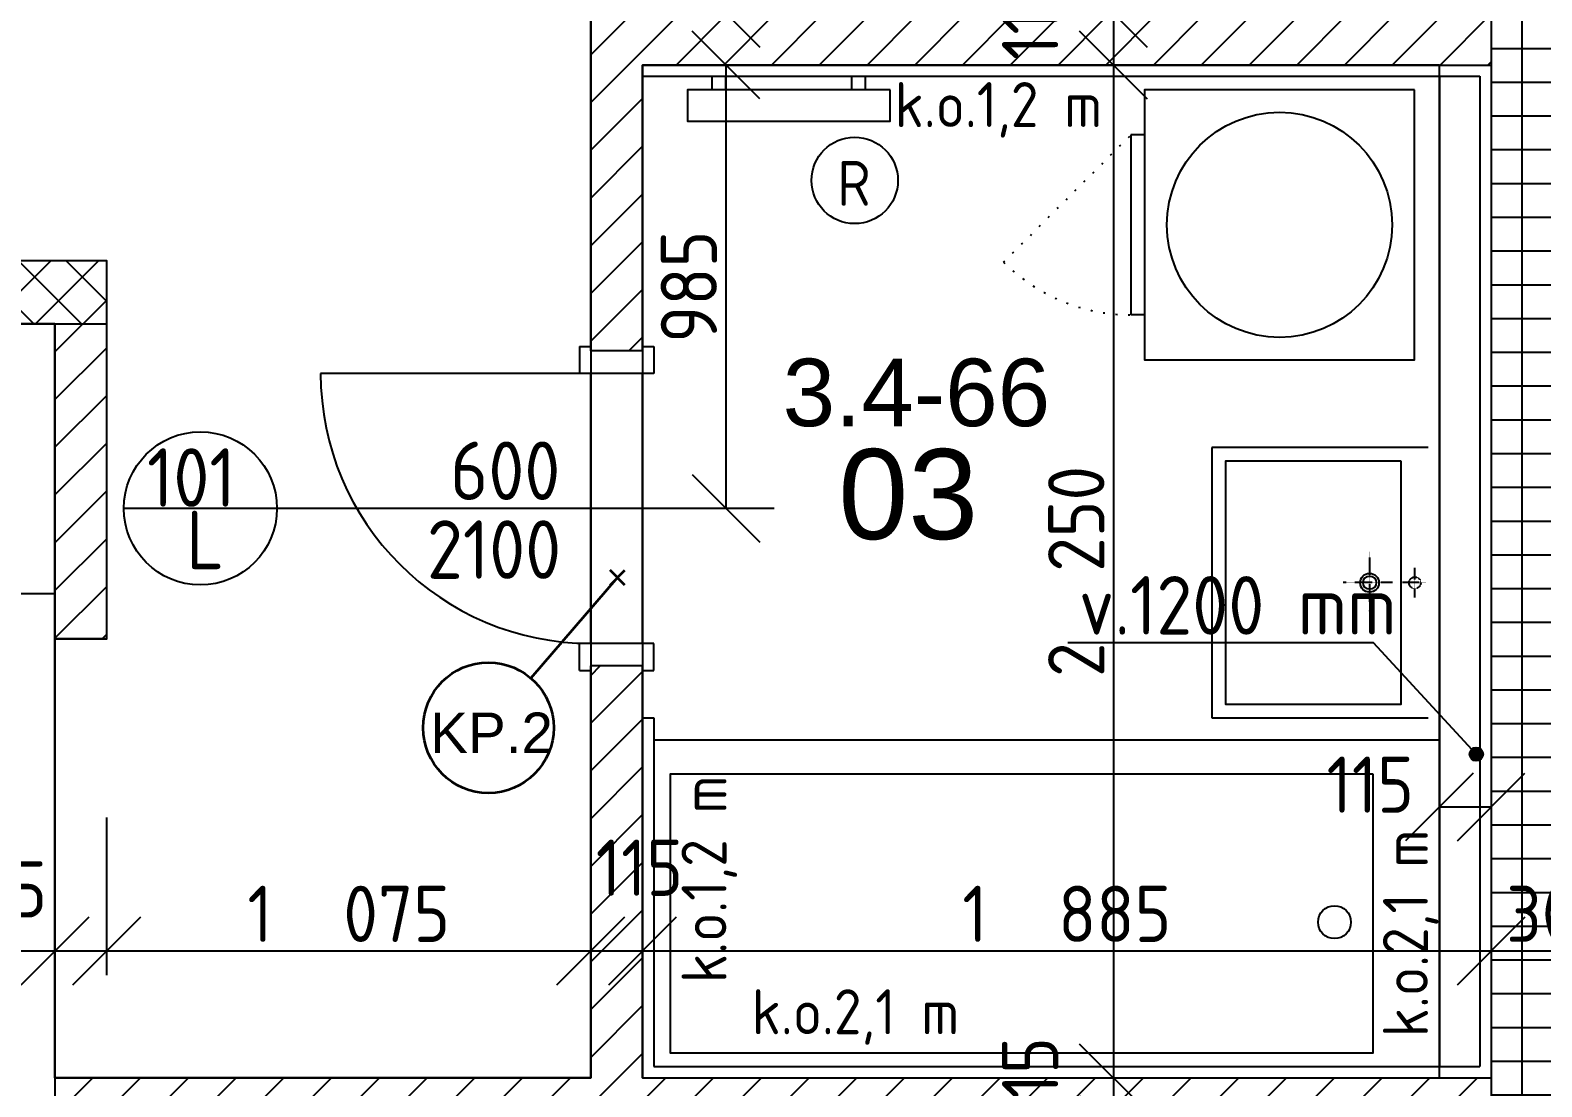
# Model space of a CAD drawing. Extents: x 4511820 to 5180432, y -1526536 to -944957.
# Drawn here: x 5139437 to 5142795, y -1118079 to -1115732 of the extents above; entities that cross this region are included whole.
import ezdxf

# ---------------------------------------------------------------- set-up
doc = ezdxf.new("R2010")
doc.units = 0
doc.header["$MEASUREMENT"] = 0
doc.linetypes.add('ACAD_ISO07W100', pattern=[3.5, 0.5, -3])
doc.linetypes.add('DASHED', pattern=[0.75, 0.5, -0.25])
doc.layers.get('0').update_dxf_attribs({"linetype": 'CONTINUOUS'})
doc.layers.get('Defpoints').update_dxf_attribs({"color": 61, "linetype": 'CONTINUOUS'})
for name, color, linetype in [('DVERE', 45, 'CONTINUOUS'), ('KÓTY', 4, 'CONTINUOUS'), ('MÚRY', 1, 'CONTINUOUS'), ('Plochy', 41, 'CONTINUOUS'), ('POPIS', 7, 'CONTINUOUS'), ('TENKÁ', 7, 'CONTINUOUS'), ('Z-Kúrenie', 101, 'CONTINUOUS'), ('ZARIADENIE1', 145, 'CONTINUOUS'), ('ZARIADOVACIE', 144, 'CONTINUOUS'), ('ŠRAFY', 82, 'CONTINUOUS')]:
    doc.layers.add(name, color=color, linetype=linetype)
doc.layers.add('preklady', color=74, linetype='CONTINUOUS', lineweight=35)
doc.styles.add('ARIAL', font='arial.ttf')
doc.styles.add('STYLE1', font='isocp.shx')
doc.dimstyles.new('STANDARD-50', dxfattribs={"dimtxt": 125, "dimasz": 150, "dimexe": 10, "dimexo": 200, "dimgap": 20, "dimtad": 1, "dimdsep": 46, "dimlunit": 6, "dimtxsty": 'STYLE1', "dimblk1": 'OBLIQUE', "dimblk2": 'OBLIQUE', "dimsah": 1, "dimcen": 2.5, "dimse1": 1, "dimse2": 1, "dimadec": 0, "dimazin": 0, "dimtfac": 1, "dimtmove": 1, "dimatfit": 3, "dimldrblk": 'OBLIQUE', "dimfxl": 1, "dimtolj": 1, "dimtzin": 0, "dimarcsym": 0})
pattern_1 = [(45, (515270.5, 303822), (-53.0330086, 53.0330086), [])]

# ---------------------------------------------------------------- blocks, each defined once
blk = doc.blocks.new('pračka')
at = {"layer": 'ZARIADENIE1', "color": 8, "linetype": 'ACAD_ISO07W100', "ltscale": 8}
blk.add_line((4536136.9, -1117296.3), (4536419.7, -1117579.2), dxfattribs=at)
at = {"layer": 'ZARIADENIE1', "color": 8}
for p, q in [((4536419.7, -1117579.2), (4536019.7, -1117579.2)), ((4536019.7, -1117609.2), (4536019.7, -1117579.2)), ((4536419.7, -1117609.2), (4536419.7, -1117579.2))]:
    blk.add_line(p, q, dxfattribs=at)
blk.add_lwpolyline([(4536519.7, -1118209.2), (4536519.7, -1117609.2), (4535919.7, -1117609.2), (4535919.7, -1118209.2)], close=True, dxfattribs=at)
blk.add_circle((4536219.7, -1117909.2), 250, dxfattribs=at)
at = {"layer": 'ZARIADENIE1', "color": 8, "linetype": 'ACAD_ISO07W100', "ltscale": 8}
blk.add_arc((4536419.7, -1117579.2), 400, 135, 180, dxfattribs=at)
blk = doc.blocks.new('_OBLIQUE')
at = {"color": 0, "linetype": 'ByBlock'}
blk.add_line((-0.5, -0.5), (0.5, 0.5), dxfattribs=at)
blk = doc.blocks.new('*D18017')
at = {"layer": 'Defpoints', "color": 0}
for p in [(5136342.5, -1116384.2), (5139492.5, -1116384.2), (5139492.5, -1117777.5)]:
    blk.add_point(p, dxfattribs=at)
at = {"layer": 'KÓTY', "color": 0, "lineweight": -2}
blk.add_line((5136342.5, -1117777.5), (5139492.5, -1117777.5), dxfattribs=at)
at = {"layer": 'KÓTY', "color": 0, "linetype": 'ByBlock', "lineweight": -2, "xscale": 150, "yscale": 150, "zscale": 150, "rotation": 180}
blk.add_blockref('_OBLIQUE', (5136342.5, -1117777.5), dxfattribs=at)
at = {"layer": 'KÓTY', "color": 0, "linetype": 'ByBlock', "lineweight": -2, "xscale": 150, "yscale": 150, "zscale": 150}
blk.add_blockref('_OBLIQUE', (5139492.5, -1117777.5), dxfattribs=at)
at = {"layer": 'KÓTY', "color": 0, "insert": (5137917.5, -1117695), "char_height": 125, "attachment_point": 5, "style": 'STYLE1'}
blk.add_mtext('\\A1;3ﾠ150', dxfattribs=at)
blk = doc.blocks.new('*D18018')
at = {"layer": 'Defpoints', "color": 0}
for p in [(5139492.5, -1117084.2), (5139607.5, -1117084.2), (5139607.5, -1117777.5)]:
    blk.add_point(p, dxfattribs=at)
at = {"layer": 'KÓTY', "color": 0, "lineweight": -2}
blk.add_line((5139492.5, -1117777.5), (5139607.5, -1117777.5), dxfattribs=at)
at = {"layer": 'KÓTY', "color": 0, "linetype": 'ByBlock', "lineweight": -2, "xscale": 150, "yscale": 150, "zscale": 150, "rotation": 180}
blk.add_blockref('_OBLIQUE', (5139492.5, -1117777.5), dxfattribs=at)
at = {"layer": 'KÓTY', "color": 0, "linetype": 'ByBlock', "lineweight": -2, "xscale": 150, "yscale": 150, "zscale": 150}
blk.add_blockref('_OBLIQUE', (5139607.5, -1117777.5), dxfattribs=at)
at = {"layer": 'KÓTY', "color": 0, "insert": (5139378, -1117640.5), "char_height": 125, "attachment_point": 5, "style": 'STYLE1'}
blk.add_mtext('\\A1;115', dxfattribs=at)
blk = doc.blocks.new('*D18019')
at = {"layer": 'Defpoints', "color": 0}
for p in [(5139607.5, -1117084.2), (5140682.5, -1117777.5), (5140682.5, -1117777.5)]:
    blk.add_point(p, dxfattribs=at)
at = {"layer": 'KÓTY', "color": 0, "lineweight": -2}
blk.add_line((5139607.5, -1117777.5), (5140682.5, -1117777.5), dxfattribs=at)
at = {"layer": 'KÓTY', "color": 0, "linetype": 'ByBlock', "lineweight": -2, "xscale": 150, "yscale": 150, "zscale": 150, "rotation": 180}
blk.add_blockref('_OBLIQUE', (5139607.5, -1117777.5), dxfattribs=at)
at = {"layer": 'KÓTY', "color": 0, "linetype": 'ByBlock', "lineweight": -2, "xscale": 150, "yscale": 150, "zscale": 150}
blk.add_blockref('_OBLIQUE', (5140682.5, -1117777.5), dxfattribs=at)
at = {"layer": 'KÓTY', "color": 0, "insert": (5140145, -1117695), "char_height": 125, "attachment_point": 5, "style": 'STYLE1'}
blk.add_mtext('\\A1;1ﾠ075', dxfattribs=at)
blk = doc.blocks.new('*D18020')
at = {"layer": 'Defpoints', "color": 0}
for p in [(5140682.5, -1117777.5), (5140797.5, -1117777.5), (5140797.5, -1117777.5)]:
    blk.add_point(p, dxfattribs=at)
at = {"layer": 'KÓTY', "color": 0, "lineweight": -2}
blk.add_line((5140682.5, -1117777.5), (5140797.5, -1117777.5), dxfattribs=at)
at = {"layer": 'KÓTY', "color": 0, "linetype": 'ByBlock', "lineweight": -2, "xscale": 150, "yscale": 150, "zscale": 150, "rotation": 180}
blk.add_blockref('_OBLIQUE', (5140682.5, -1117777.5), dxfattribs=at)
at = {"layer": 'KÓTY', "color": 0, "linetype": 'ByBlock', "lineweight": -2, "xscale": 150, "yscale": 150, "zscale": 150}
blk.add_blockref('_OBLIQUE', (5140797.5, -1117777.5), dxfattribs=at)
at = {"layer": 'KÓTY', "color": 0, "insert": (5140790.8, -1117592.5), "char_height": 125, "attachment_point": 5, "style": 'STYLE1'}
blk.add_mtext('\\A1;115', dxfattribs=at)
blk = doc.blocks.new('*D18021')
at = {"layer": 'Defpoints', "color": 0}
for p in [(5140797.5, -1117777.5), (5142682.5, -1117777.5), (5142682.5, -1117777.5)]:
    blk.add_point(p, dxfattribs=at)
at = {"layer": 'KÓTY', "color": 0, "lineweight": -2}
blk.add_line((5140797.5, -1117777.5), (5142682.5, -1117777.5), dxfattribs=at)
at = {"layer": 'KÓTY', "color": 0, "linetype": 'ByBlock', "lineweight": -2, "xscale": 150, "yscale": 150, "zscale": 150, "rotation": 180}
blk.add_blockref('_OBLIQUE', (5140797.5, -1117777.5), dxfattribs=at)
at = {"layer": 'KÓTY', "color": 0, "linetype": 'ByBlock', "lineweight": -2, "xscale": 150, "yscale": 150, "zscale": 150}
blk.add_blockref('_OBLIQUE', (5142682.5, -1117777.5), dxfattribs=at)
at = {"layer": 'KÓTY', "color": 0, "insert": (5141740, -1117695), "char_height": 125, "attachment_point": 5, "style": 'STYLE1'}
blk.add_mtext('\\A1;1ﾠ885', dxfattribs=at)
blk = doc.blocks.new('*D18022')
at = {"layer": 'Defpoints', "color": 0}
for p in [(5142682.5, -1117777.5), (5142982.5, -1117777.5), (5142982.5, -1117777.5)]:
    blk.add_point(p, dxfattribs=at)
at = {"layer": 'KÓTY', "color": 0, "lineweight": -2}
blk.add_line((5142682.5, -1117777.5), (5142982.5, -1117777.5), dxfattribs=at)
at = {"layer": 'KÓTY', "color": 0, "linetype": 'ByBlock', "lineweight": -2, "xscale": 150, "yscale": 150, "zscale": 150, "rotation": 180}
blk.add_blockref('_OBLIQUE', (5142682.5, -1117777.5), dxfattribs=at)
at = {"layer": 'KÓTY', "color": 0, "linetype": 'ByBlock', "lineweight": -2, "xscale": 150, "yscale": 150, "zscale": 150}
blk.add_blockref('_OBLIQUE', (5142982.5, -1117777.5), dxfattribs=at)
at = {"layer": 'KÓTY', "color": 0, "insert": (5142832.5, -1117695), "char_height": 125, "attachment_point": 5, "style": 'STYLE1'}
blk.add_mtext('\\A1;300', dxfattribs=at)
blk = doc.blocks.new('*D18037')
at = {"layer": 'Defpoints', "color": 0}
for p in [(5142567.5, -1116844.2), (5142682.5, -1116844.2), (5142682.5, -1117457.5)]:
    blk.add_point(p, dxfattribs=at)
at = {"layer": 'KÓTY', "color": 0, "lineweight": -2}
blk.add_line((5142567.5, -1117457.5), (5142682.5, -1117457.5), dxfattribs=at)
at = {"layer": 'KÓTY', "color": 0, "linetype": 'ByBlock', "lineweight": -2, "xscale": 150, "yscale": 150, "zscale": 150, "rotation": 180}
blk.add_blockref('_OBLIQUE', (5142567.5, -1117457.5), dxfattribs=at)
at = {"layer": 'KÓTY', "color": 0, "linetype": 'ByBlock', "lineweight": -2, "xscale": 150, "yscale": 150, "zscale": 150}
blk.add_blockref('_OBLIQUE', (5142682.5, -1117457.5), dxfattribs=at)
at = {"layer": 'KÓTY', "color": 0, "insert": (5142414, -1117408), "char_height": 125, "attachment_point": 5, "style": 'STYLE1'}
blk.add_mtext('\\A1;115', dxfattribs=at)
blk = doc.blocks.new('*D18038')
at = {"layer": 'Defpoints', "color": 0}
for p in [(5142167.5, -1114694.2), (5141843.5, -1115694.2), (5142167.5, -1115694.2)]:
    blk.add_point(p, dxfattribs=at)
at = {"layer": 'KÓTY', "color": 0, "lineweight": -2}
blk.add_line((5141843.5, -1114694.2), (5141843.5, -1115694.2), dxfattribs=at)
at = {"layer": 'KÓTY', "color": 0, "linetype": 'ByBlock', "lineweight": -2, "xscale": 150, "yscale": 150, "zscale": 150}
for p, rotation in [((5141843.5, -1114694.2), 90), ((5141843.5, -1115694.2), 270)]:
    blk.add_blockref('_OBLIQUE', p, dxfattribs=dict(at, rotation=rotation))
at = {"layer": 'KÓTY', "color": 0, "insert": (5141761, -1115194.2), "char_height": 125, "attachment_point": 5, "rotation": 90, "style": 'STYLE1'}
blk.add_mtext('\\A1;1ﾠ000', dxfattribs=at)
blk = doc.blocks.new('*D18052')
at = {"layer": 'Defpoints', "color": 0}
for p in [(5140797.5, -1115094.2), (5140797.5, -1115694.2), (5140983, -1115694.2)]:
    blk.add_point(p, dxfattribs=at)
at = {"layer": 'KÓTY', "color": 0, "lineweight": -2}
blk.add_line((5140983, -1115094.2), (5140983, -1115694.2), dxfattribs=at)
at = {"layer": 'KÓTY', "color": 0, "linetype": 'ByBlock', "lineweight": -2, "xscale": 150, "yscale": 150, "zscale": 150}
for p, rotation in [((5140983, -1115094.2), 90), ((5140983, -1115694.2), 270)]:
    blk.add_blockref('_OBLIQUE', p, dxfattribs=dict(at, rotation=rotation))
at = {"layer": 'KÓTY', "color": 0, "insert": (5140900.5, -1115394.2), "char_height": 125, "attachment_point": 5, "rotation": 90, "style": 'STYLE1'}
blk.add_mtext('\\A1;600', dxfattribs=at)
blk = doc.blocks.new('*D18053')
at = {"layer": 'Defpoints', "color": 0}
for p in [(5140983, -1115809.2), (5141090.2, -1115809.2), (5141090.2, -1116794.2)]:
    blk.add_point(p, dxfattribs=at)
at = {"layer": 'KÓTY', "color": 0, "lineweight": -2}
blk.add_line((5140983, -1116794.2), (5140983, -1115809.2), dxfattribs=at)
at = {"layer": 'KÓTY', "color": 0, "linetype": 'ByBlock', "lineweight": -2, "xscale": 150, "yscale": 150, "zscale": 150}
for p, rotation in [((5140983, -1115809.2), 90), ((5140983, -1116794.2), 270)]:
    blk.add_blockref('_OBLIQUE', p, dxfattribs=dict(at, rotation=rotation))
at = {"layer": 'KÓTY', "color": 0, "insert": (5140900.5, -1116301.7), "char_height": 125, "attachment_point": 5, "rotation": 90, "style": 'STYLE1'}
blk.add_mtext('\\A1;985', dxfattribs=at)
blk = doc.blocks.new('*D18054')
at = {"layer": 'Defpoints', "color": 0}
for p in [(5142682.5, -1115694.2), (5141843.5, -1115809.2), (5142682.5, -1115809.2)]:
    blk.add_point(p, dxfattribs=at)
at = {"layer": 'KÓTY', "color": 0, "lineweight": -2}
blk.add_line((5141843.5, -1115694.2), (5141843.5, -1115809.2), dxfattribs=at)
at = {"layer": 'KÓTY', "color": 0, "linetype": 'ByBlock', "lineweight": -2, "xscale": 150, "yscale": 150, "zscale": 150}
for p, rotation in [((5141843.5, -1115694.2), 90), ((5141843.5, -1115809.2), 270)]:
    blk.add_blockref('_OBLIQUE', p, dxfattribs=dict(at, rotation=rotation))
at = {"layer": 'KÓTY', "color": 0, "insert": (5141658.5, -1115700.9), "char_height": 125, "attachment_point": 5, "rotation": 90, "style": 'STYLE1'}
blk.add_mtext('\\A1;115', dxfattribs=at)
blk = doc.blocks.new('*D18055')
at = {"layer": 'Defpoints', "color": 0}
for p in [(5142682.5, -1115809.2), (5141843.5, -1118059.2), (5142682.5, -1118059.2)]:
    blk.add_point(p, dxfattribs=at)
at = {"layer": 'KÓTY', "color": 0, "lineweight": -2}
blk.add_line((5141843.5, -1115809.2), (5141843.5, -1118059.2), dxfattribs=at)
at = {"layer": 'KÓTY', "color": 0, "linetype": 'ByBlock', "lineweight": -2, "xscale": 150, "yscale": 150, "zscale": 150}
for p, rotation in [((5141843.5, -1115809.2), 90), ((5141843.5, -1118059.2), 270)]:
    blk.add_blockref('_OBLIQUE', p, dxfattribs=dict(at, rotation=rotation))
at = {"layer": 'KÓTY', "color": 0, "insert": (5141761, -1116934.2), "char_height": 125, "attachment_point": 5, "rotation": 90, "style": 'STYLE1'}
blk.add_mtext('\\A1;2ﾠ250', dxfattribs=at)
blk = doc.blocks.new('*D18056')
at = {"layer": 'Defpoints', "color": 0}
for p in [(5142682.5, -1118059.2), (5141843.5, -1118174.2), (5142682.5, -1118174.2)]:
    blk.add_point(p, dxfattribs=at)
at = {"layer": 'KÓTY', "color": 0, "lineweight": -2}
blk.add_line((5141843.5, -1118059.2), (5141843.5, -1118174.2), dxfattribs=at)
at = {"layer": 'KÓTY', "color": 0, "linetype": 'ByBlock', "lineweight": -2, "xscale": 150, "yscale": 150, "zscale": 150}
for p, rotation in [((5141843.5, -1118059.2), 90), ((5141843.5, -1118174.2), 270)]:
    blk.add_blockref('_OBLIQUE', p, dxfattribs=dict(at, rotation=rotation))
at = {"layer": 'KÓTY', "color": 0, "insert": (5141658.5, -1118065.9), "char_height": 125, "attachment_point": 5, "rotation": 90, "style": 'STYLE1'}
blk.add_mtext('\\A1;115', dxfattribs=at)

msp = doc.modelspace()

# ---------------------------------------------------------------- hatches: boundary and pattern name
at = {"layer": 'KÓTY'}
h = msp.add_hatch(color=256, dxfattribs=at)
h.dxf.hatch_style = 1
h.paths.add_polyline_path([(5142664.5, -1117340.191, 0.65381715), (5142639.326, -1117329.169, 1.52947961)])
at = {"layer": 'ŠRAFY', "ltscale": 0.25}
h = msp.add_hatch(dxfattribs=at)
h.set_pattern_fill('ANSI37', color=256, scale=600, angle=45)
h.set_pattern_definition([(90, (-3307273.674, 668852.734), (-75, 1e-14), []), (180, (-3307273.674, 668852.734), (-1e-14, -75), [])])
h.paths.add_polyline_path([(5147482.5, -1121279.191), (5147482.5, -1121164.191), (5146212.5, -1121164.191), (5146097.5, -1121164.191), (5145097.5, -1121164.191), (5144982.5, -1121164.191), (5142982.5, -1121164.191), (5142982.5, -1119429.191), (5142982.5, -1119314.191), (5142982.5, -1118304.191), (5142982.5, -1118164.191), (5142982.5, -1110544.191), (5142682.5, -1110544.191), (5142682.5, -1114579.191), (5142682.5, -1114694.191), (5142682.5, -1115694.191), (5142682.5, -1115809.191), (5142682.5, -1118059.191), (5142682.5, -1118174.191), (5142682.5, -1123464.191), (5142982.5, -1123464.191), (5142982.5, -1121464.191), (5147232.5, -1121464.191), (5147482.5, -1121464.191)])
h = msp.add_hatch(dxfattribs=at)
h.set_pattern_fill('ANSI31', color=256, scale=600, style=0)
h.set_pattern_definition(pattern_1)
h.paths.add_polyline_path([(5142682.5, -1115694.191), (5142282.5, -1115694.191), (5142282.5, -1114694.191), (5142682.5, -1114694.191), (5142682.5, -1114579.191), (5140797.5, -1114579.191), (5140797.5, -1114429.191), (5140532.5, -1114429.191), (5140532.5, -1114544.191), (5140682.5, -1114544.191), (5140682.5, -1114744.191), (5140797.5, -1114744.191), (5140797.5, -1114694.191), (5142167.5, -1114694.191), (5142167.5, -1115694.191), (5140797.5, -1115694.191), (5140797.5, -1115444.191), (5140682.5, -1115444.191), (5140682.5, -1116444.191), (5140797.5, -1116444.191), (5140797.5, -1115809.191), (5142682.5, -1115809.191)])
h = msp.add_hatch(dxfattribs=at)
h.set_pattern_fill('ANSI37', color=256, scale=600, style=0)
h.set_pattern_definition([(45, (-2973754.684, 527212.784), (-53.0330086, 53.0330086), []), (135, (-2973754.684, 527212.784), (-53.0330086, -53.0330086), [])])
h.paths.add_polyline_path([(5139607.5, -1116244.191), (5136642.5, -1116244.191), (5136562.5, -1116244.191), (5136342.5, -1116244.191), (5136342.5, -1116384.191), (5139492.5, -1116384.191), (5139607.5, -1116384.191)])
h = msp.add_hatch(dxfattribs=at)
h.set_pattern_fill('ANSI31', color=256, scale=600, style=0)
h.set_pattern_definition(pattern_1)
h.paths.add_polyline_path([(5139607.5, -1116384.191), (5139492.5, -1116384.191), (5139492.5, -1117084.191), (5139607.5, -1117084.191)])
h = msp.add_hatch(dxfattribs=at)
h.set_pattern_fill('ANSI31', color=256, scale=600, style=0)
h.set_pattern_definition(pattern_1)
h.paths.add_polyline_path([(5142682.5, -1118174.191), (5142682.5, -1118059.191), (5140797.5, -1118059.191), (5140797.5, -1117259.191), (5140797.5, -1117154.191), (5140797.5, -1117144.191), (5140682.5, -1117144.191), (5140682.5, -1117154.191), (5140682.5, -1118059.191), (5139492.5, -1118059.191), (5139492.5, -1118174.191), (5139492.5, -1118258.081), (5139492.5, -1118959.191), (5139492.5, -1119059.191), (5139607.5, -1119059.191), (5139607.5, -1118174.191), (5139805.396, -1118174.191), (5140506.506, -1118174.191)])

# ---------------------------------------------------------------- linework, layer by layer
at = {"layer": 'DVERE', "ltscale": 0.25}
for p, q in [((5140657.5, -1116434.191), (5140682.5, -1116434.191)), ((5140657.5, -1116434.191), (5140657.5, -1116494.191)), ((5140797.5, -1116434.191), (5140822.5, -1116434.191)), ((5140822.5, -1116434.191), (5140822.5, -1116494.191)), ((5140682.5, -1116494.191), (5140082.5, -1116494.191)), ((5140822.5, -1116494.191), (5140657.5, -1116494.191)), ((5140682.5, -1117094.191), (5140682.5, -1116494.191)), ((5140797.5, -1117094.191), (5140797.5, -1116494.191)), ((5139985.5, -1116794.191), (5139645.5, -1116794.191)), ((5141090.156, -1116794.191), (5139985.5, -1116794.191)), ((5140797.5, -1117094.191), (5140652.5, -1117094.191)), ((5140657.5, -1117154.191), (5140657.5, -1117094.191)), ((5140822.5, -1117094.191), (5140657.5, -1117094.191)), ((5140822.5, -1117154.191), (5140822.5, -1117094.191)), ((5140657.5, -1117154.191), (5140682.5, -1117154.191)), ((5140797.5, -1117154.191), (5140822.5, -1117154.191))]:
    msp.add_line(p, q, dxfattribs=at)
msp.add_circle((5139815.5, -1116794.191), 170, dxfattribs=at)
msp.add_arc((5140682.5, -1116494.191), 600, 180, 270, dxfattribs=at)
at = {"layer": 'KÓTY'}
for p, q in [((5142421.5, -1117093.191), (5141742, -1117093.191)), ((5142649.5, -1117340.191), (5142421.5, -1117093.191))]:
    msp.add_line(p, q, dxfattribs=at)
at = {"layer": 'KÓTY', "ltscale": 25}
msp.add_line((5139607.5, -1117830.903), (5139607.5, -1117480.903), dxfattribs=at)
at = {"layer": 'KÓTY'}
msp.add_circle((5142649.5, -1117340.191), 15, dxfattribs=at)
at = {"layer": 'MÚRY', "ltscale": 0.25}
for p, q in [((5140682.5, -1116444.191), (5140682.5, -1115444.191)), ((5140797.5, -1115809.191), (5142682.5, -1115809.191)), ((5140797.5, -1116444.191), (5140797.5, -1115809.191)), ((5142682.5, -1115809.191), (5142682.5, -1118059.191)), ((5139607.5, -1116244.191), (5136642.5, -1116244.191)), ((5139492.5, -1116384.191), (5136342.5, -1116384.191)), ((5140797.5, -1116444.191), (5140682.5, -1116444.191)), ((5139607.5, -1117084.191), (5139492.5, -1117084.191)), ((5140797.5, -1117144.191), (5140682.5, -1117144.191)), ((5140682.5, -1118059.191), (5140682.5, -1117144.191)), ((5140797.5, -1118059.191), (5140797.5, -1117144.191)), ((5139492.5, -1118059.191), (5140682.5, -1118059.191)), ((5140797.5, -1118059.191), (5142682.5, -1118059.191))]:
    msp.add_line(p, q, dxfattribs=at)
at = {"layer": 'MÚRY'}
for p, q in [((5139607.5, -1117084.191), (5139607.5, -1116244.191)), ((5139492.5, -1117084.191), (5139492.5, -1116384.191)), ((5139492.5, -1118059.191), (5139492.5, -1118174.191))]:
    msp.add_line(p, q, dxfattribs=at)
at = {"layer": 'Plochy'}
for points in [[(5136642.5, -1116244.191), (5136642.5, -1115589.191), (5136342.5, -1115589.191), (5136342.5, -1114544.191), (5140682.5, -1114544.191), (5140682.5, -1118059.191), (5139492.5, -1118059.191), (5139492.5, -1117084.191), (5139607.5, -1117084.191), (5139607.5, -1116244.191)], [(5142567.5, -1115809.191), (5140797.5, -1115809.191), (5140797.5, -1118059.191), (5142567.5, -1118059.191)], [(5136342.5, -1116384.191), (5139492.5, -1116384.191), (5139492.5, -1119059.191), (5139607.5, -1119059.191), (5139607.5, -1118174.191), (5142682.5, -1118174.191), (5142682.5, -1123464.191), (5139607.5, -1123464.191), (5139607.5, -1120979.191), (5139492.5, -1120979.191), (5139492.5, -1122229.191), (5136342.5, -1122229.191)]]:
    msp.add_lwpolyline(points, close=True, dxfattribs=at)
at = {"layer": 'preklady'}
for p, q in [((5140725.383, -1116964.617), (5140758.617, -1116931.383)), ((5140758.618, -1116964.618), (5140725.384, -1116931.384)), ((5140742, -1116948), (5140549.75, -1117171.592))]:
    msp.add_line(p, q, dxfattribs=at)
at = {"layer": 'preklady', "ltscale": 0.25}
msp.add_circle((5140455.215, -1117281.538), 145, dxfattribs=at)
at = {"layer": 'TENKÁ'}
for p, q in [((5142682.5, -1115694.191), (5142682.5, -1115809.191)), ((5139492.5, -1116384.191), (5139607.5, -1116384.191)), ((5142682.5, -1118059.191), (5142682.5, -1118174.191))]:
    msp.add_line(p, q, dxfattribs=at)
at = {"layer": 'TENKÁ', "ltscale": 0.25}
for p, q in [((5140797.5, -1115834.191), (5142657.5, -1115834.191)), ((5142567.5, -1115834.191), (5142567.5, -1118034.191)), ((5142657.5, -1115834.191), (5142657.5, -1118034.191)), ((5140797.5, -1117259.191), (5140822.5, -1117259.191)), ((5140822.5, -1117259.191), (5140822.5, -1118034.191)), ((5142567.5, -1117309.191), (5140822.5, -1117309.191)), ((5140822.5, -1118034.191), (5142657.5, -1118034.191))]:
    msp.add_line(p, q, dxfattribs=at)
at = {"layer": 'TENKÁ', "linetype": 'ACAD_ISO07W100', "ltscale": 10}
msp.add_line((5139492.5, -1118059.191), (5139492.5, -1117084.191), dxfattribs=at)
at = {"layer": 'Z-Kúrenie', "linetype": 'Continuous'}
for p, q in [((5140952.5, -1115864.191), (5140952.5, -1115834.191)), ((5140982.5, -1115864.191), (5140982.5, -1115834.191)), ((5141262.5, -1115864.191), (5141262.5, -1115834.191)), ((5141292.5, -1115864.191), (5141292.5, -1115834.191))]:
    msp.add_line(p, q, dxfattribs=at)
msp.add_lwpolyline([(5141347.5, -1115864.191), (5140897.5, -1115864.191), (5140897.5, -1115934.191), (5141347.5, -1115934.191)], close=True, dxfattribs=at)
msp.add_circle((5141268.817, -1116065.623), 96, dxfattribs=at)
at = {"layer": 'ZARIADENIE1', "color": 8, "ltscale": 0.25}
msp.add_line((5139492.5, -1116984.191), (5136342.5, -1116984.191), dxfattribs=at)
at = {"layer": 'ZARIADOVACIE', "ltscale": 0.25}
for p, q in [((5142542.5, -1116659.191), (5142062.5, -1116659.191)), ((5142062.5, -1116659.191), (5142062.5, -1117259.191)), ((5142062.5, -1117259.191), (5142542.5, -1117259.191))]:
    msp.add_line(p, q, dxfattribs=at)
at = {"layer": 'ZARIADOVACIE', "linetype": 'DASHED'}
for p, q in [((5142412.729, -1117022.18), (5142412.729, -1116890.726)), ((5142513.152, -1116992.055), (5142513.152, -1116926.328)), ((5142463.393, -1116959.191), (5142353.848, -1116959.191)), ((5142537.799, -1116959.191), (5142485.765, -1116959.191))]:
    msp.add_line(p, q, dxfattribs=at)
at = {"layer": 'ZARIADOVACIE', "ltscale": 0.25}
for points in [[(5142482.5, -1116689.191), (5142092.5, -1116689.191), (5142092.5, -1117229.191), (5142482.5, -1117229.191)], [(5142482.5, -1116689.191), (5142092.5, -1116689.191), (5142092.5, -1117229.191), (5142482.5, -1117229.191)], [(5142420.028, -1117384.191), (5142420.028, -1118004.191), (5140860.028, -1118004.191), (5140860.028, -1117384.191)]]:
    msp.add_lwpolyline(points, close=True, dxfattribs=at)
at = {"layer": 'ZARIADOVACIE', "linetype": 'Continuous'}
for centre, radius in [((5142412.462, -1116959.465), 20.877), ((5142412.729, -1116959.191), 14.781)]:
    msp.add_circle(centre, radius, dxfattribs=at)
at = {"layer": 'ZARIADOVACIE', "linetype": 'DASHED'}
msp.add_circle((5142513.152, -1116959.505), 12.931, dxfattribs=at)
at = {"layer": 'ZARIADOVACIE', "ltscale": 0.25}
msp.add_circle((5142334.614, -1117713.49), 36.624, dxfattribs=at)

# ---------------------------------------------------------------- block references
at = {"layer": 'TENKÁ', "rotation": 90}
msp.add_blockref('pračka', (4024303.309, -5652383.939), dxfattribs=at)

# ---------------------------------------------------------------- texts
at = {"layer": 'DVERE', "style": 'STYLE1'}
for s, p in [('101', (5139696.97, -1116790.691)), ('L', (5139783.97, -1116929.328))]:
    msp.add_text(s, height=130, dxfattribs=at).set_placement(p)
at = {"layer": 'POPIS', "lineweight": 40, "ltscale": 0.25, "style": 'ARIAL'}
for s, height, p in [('3.4-66', 150, (5141108.911, -1116611.579)), ('03', 200, (5141232.339, -1116862.38))]:
    msp.add_text(s, height=height, dxfattribs=at).set_placement(p)
at = {"layer": 'preklady', "linetype": 'Continuous', "lineweight": 20, "style": 'ARIAL'}
msp.add_text('KP.2', height=90, dxfattribs=at).set_placement((5140325.951, -1117337.795))
at = {"layer": 'TENKÁ', "linetype": 'Continuous', "style": 'STYLE1'}
for s, height, p in [('k.o.1,2 m', 100, (5141357.622, -1115947.05)), ('600', 130, (5140370.429, -1116775.608)), ('2100', 130, (5140318.655, -1116950.716)), ('v.1200 mm', 130, (5141766.372, -1117074.608)), ('k.o.2,1 m', 100, (5141040.137, -1117962.522))]:
    msp.add_text(s, height=height, dxfattribs=at).set_placement(p)
for s, p in [('k.o.1,2 m', (5140984.162, -1117848.502)), ('k.o.2,1 m', (5142542.176, -1117968.851))]:
    msp.add_text(s, height=100, rotation=90, dxfattribs=at).set_placement(p)
at = {"layer": 'Z-Kúrenie', "linetype": 'Continuous', "style": 'STYLE1'}
msp.add_text('R', height=100, dxfattribs=at).set_placement((5141230.189, -1116121.823))

# ---------------------------------------------------------------- dimensions: what is measured, and where the dimension line sits
at = {"layer": 'KÓTY'}
for base, p1, p2, picture, middle in [((5141843.5, -1115694.191), (5142167.5, -1114694.191), (5142167.5, -1115694.191), '*D18038', (5141760.957, -1115194.191)), ((5140983, -1115694.191), (5140797.5, -1115094.191), (5140797.5, -1115694.191), '*D18052', (5140900.5, -1115394.191)), ((5141843.5, -1115809.191), (5142682.5, -1115694.191), (5142682.5, -1115809.191), '*D18054', (5141658.5, -1115700.941)), ((5140983, -1115809.191), (5141090.156, -1116794.191), (5141090.156, -1115809.191), '*D18053', (5140900.5, -1116301.691)), ((5141843.5, -1118059.191), (5142682.5, -1115809.191), (5142682.5, -1118059.191), '*D18055', (5141760.957, -1116934.191)), ((5141843.5, -1118174.191), (5142682.5, -1118059.191), (5142682.5, -1118174.191), '*D18056', (5141658.5, -1118065.941))]:
    dim = msp.add_linear_dim(base=base, p1=p1, p2=p2, angle=90, dimstyle='STANDARD-50', dxfattribs=at)
    dim.commit()
    dim.dimension.update_dxf_attribs({"geometry": picture, "text_midpoint": middle})
for base, p1, p2, picture, middle in [((5139492.5, -1117777.5), (5136342.5, -1116384.191), (5139492.5, -1116384.191), '*D18017', (5137917.5, -1117694.957)), ((5140682.5, -1117777.5), (5139607.5, -1117084.191), (5140682.5, -1117777.5), '*D18019', (5140145, -1117694.957)), ((5140797.5, -1117777.5), (5140682.5, -1117777.5), (5140797.5, -1117777.5), '*D18020', (5140790.75, -1117592.5)), ((5142682.5, -1117777.5), (5140797.5, -1117777.5), (5142682.5, -1117777.5), '*D18021', (5141740, -1117694.957)), ((5142982.5, -1117777.5), (5142682.5, -1117777.5), (5142982.5, -1117777.5), '*D18022', (5142832.5, -1117695))]:
    dim = msp.add_linear_dim(base=base, p1=p1, p2=p2, dimstyle='STANDARD-50', dxfattribs=at)
    dim.commit()
    dim.dimension.update_dxf_attribs({"geometry": picture, "text_midpoint": middle})
for base, p1, p2, picture, middle in [((5142682.5, -1117457.5), (5142567.5, -1116844.191), (5142682.5, -1116844.191), '*D18037', (5142414, -1117490.5)), ((5139607.5, -1117777.5), (5139492.5, -1117084.191), (5139607.5, -1117084.191), '*D18018', (5139378, -1117723))]:
    dim = msp.add_linear_dim(base=base, p1=p1, p2=p2, dimstyle='STANDARD-50', dxfattribs=at)
    dim.commit()
    dim.dimension.update_dxf_attribs({"geometry": picture, "text_midpoint": middle, "dimtype": 160})

doc.saveas('drawing.dxf')
